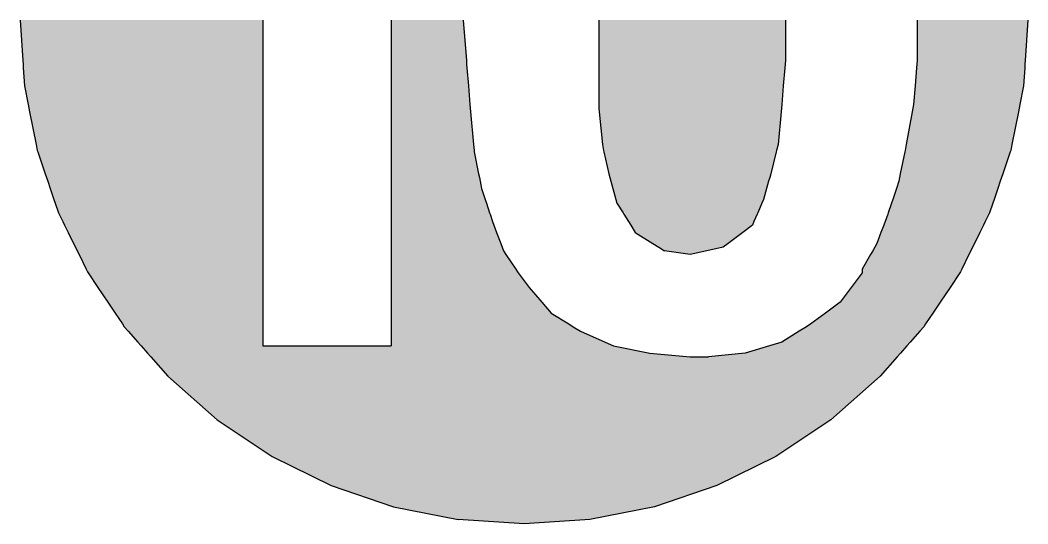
# Model space of a CAD drawing. Extents: x 2558 to 85222, y -662 to 28852.
# Drawn here: x 67520.2 to 67929.2, y 7517.4 to 7721.9 of the extents above; entities that cross this region are included whole.
import ezdxf

# ---------------------------------------------------------------- set-up
doc = ezdxf.new("R2010")
doc.units = 0
doc.header["$MEASUREMENT"] = 0
doc.layers.get('0').update_dxf_attribs({"linetype": 'CONTINUOUS'})
doc.layers.add('DLINE', color=1, linetype='CONTINUOUS')

# ---------------------------------------------------------------- blocks, each defined once
blk = doc.blocks.new('RCSTD3_DESIGN')
at = {"layer": 'DLINE', "linetype": 'CONTINUOUS'}
for p, q in [((389.019079, 3159.668141), (389.022894, 3159.609948)), ((389.022894, 3159.609948), (390.094097, 3143.266541)), ((487.586477, 3159.668141), (487.586477, 3159.609948)), ((487.586477, 3159.609948), (487.586477, 3143.266541)), ((539.588226, 3159.668141), (539.588226, 3159.609948)), ((539.588226, 3159.609948), (539.588226, 3143.266541)), ((568.877645, 3159.668141), (568.877645, 3159.609948)), ((568.877645, 3159.609948), (570.13483, 3143.266541)), ((623.850923, 3159.668141), (623.850923, 3159.609948)), ((623.850923, 3159.609948), (623.850923, 3143.266541)), ((699.624901, 3159.668141), (699.624901, 3159.609948)), ((699.624901, 3159.609948), (699.624901, 3143.266541)), ((753.112415, 3159.668141), (753.112415, 3159.609948)), ((753.112415, 3159.609948), (753.112415, 3143.266541)), ((798.042996, 3159.609948), (796.971792, 3143.266541)), ((798.04681, 3159.668141), (798.042996, 3159.609948)), ((390.094097, 3143.266541), (390.191479, 3141.780777)), ((390.191479, 3141.780777), (390.288861, 3140.295013)), ((487.586477, 3143.266541), (487.586477, 3141.780777)), ((487.586477, 3141.780777), (487.586477, 3140.295013)), ((539.588226, 3143.266541), (539.588226, 3141.780777)), ((539.588226, 3141.780777), (539.588226, 3140.295013)), ((570.13483, 3143.266541), (570.24912, 3141.780777)), ((570.24912, 3141.780777), (570.363409, 3140.295013)), ((623.850923, 3143.266541), (623.850923, 3141.780777)), ((623.850923, 3141.780777), (623.850923, 3140.295013)), ((699.501087, 3141.780777), (699.377274, 3140.295013)), ((699.624901, 3143.266541), (699.501087, 3141.780777)), ((752.988601, 3141.780777), (752.864788, 3140.295013)), ((753.112415, 3143.266541), (752.988601, 3141.780777)), ((796.87441, 3141.780777), (796.777028, 3140.295013)), ((796.971792, 3143.266541), (796.87441, 3141.780777)), ((390.288861, 3140.295013), (390.768724, 3132.973725)), ((487.586477, 3140.295013), (487.586477, 3132.973725)), ((539.588226, 3140.295013), (539.588226, 3132.973725)), ((570.363409, 3140.295013), (570.973516, 3132.973725)), ((623.850923, 3140.295013), (623.850923, 3132.973725)), ((699.377274, 3140.295013), (698.767166, 3132.973725)), ((752.864788, 3140.295013), (752.25468, 3132.973725)), ((796.777028, 3140.295013), (796.297165, 3132.973725)), ((390.768724, 3132.973725), (392.267798, 3125.43737)), ((487.586477, 3132.973725), (487.586477, 3125.43737)), ((539.588226, 3132.973725), (539.588226, 3125.43737)), ((570.973516, 3132.973725), (571.601546, 3125.43737)), ((623.850923, 3132.973725), (623.850923, 3125.43737)), ((698.767166, 3132.973725), (698.139137, 3125.43737)), ((752.25468, 3132.973725), (751.626651, 3125.43737)), ((796.297165, 3132.973725), (794.798091, 3125.43737)), ((392.267798, 3125.43737), (392.563335, 3123.951606)), ((487.586477, 3125.43737), (487.586477, 3123.951606)), ((539.588226, 3125.43737), (539.588226, 3123.951606)), ((571.601546, 3125.43737), (571.72536, 3123.951606)), ((623.850923, 3125.43737), (623.850923, 3123.951606)), ((698.139137, 3125.43737), (698.004067, 3123.951606)), ((751.626651, 3125.43737), (751.356512, 3123.951606)), ((794.798091, 3125.43737), (794.502554, 3123.951606)), ((392.563335, 3123.951606), (392.858872, 3122.465842)), ((392.858872, 3122.465842), (395.518704, 3109.093963)), ((487.586477, 3123.951606), (487.586477, 3122.465842)), ((487.586477, 3122.465842), (487.586477, 3109.093963)), ((539.588226, 3123.951606), (539.588226, 3122.465842)), ((539.588226, 3122.465842), (539.588226, 3109.093963)), ((571.72536, 3123.951606), (571.849173, 3122.465842)), ((571.849173, 3122.465842), (573.064799, 3109.093963)), ((623.850923, 3123.951606), (623.999499, 3122.465842)), ((623.999499, 3122.465842), (625.336687, 3109.093963)), ((697.868998, 3122.465842), (696.653372, 3109.093963)), ((698.004067, 3123.951606), (697.868998, 3122.465842)), ((751.086373, 3122.465842), (748.655122, 3109.093963)), ((751.356512, 3123.951606), (751.086373, 3122.465842)), ((794.207017, 3122.465842), (791.547185, 3109.093963)), ((794.502554, 3123.951606), (794.207017, 3122.465842)), ((395.518704, 3109.093963), (395.98772, 3106.736058)), ((487.586477, 3109.093963), (487.586477, 3106.736058)), ((539.588226, 3109.093963), (539.588226, 3106.736058)), ((573.064799, 3109.093963), (573.279154, 3106.736058)), ((625.336687, 3109.093963), (625.860666, 3106.736058)), ((696.653372, 3109.093963), (696.063896, 3106.736058)), ((748.655122, 3109.093963), (748.183541, 3106.736058)), ((791.547185, 3109.093963), (791.078169, 3106.736058)), ((395.98772, 3106.736058), (396.196018, 3106.122434)), ((396.196018, 3106.122434), (399.222112, 3097.207849)), ((487.586477, 3106.736058), (487.586477, 3106.122434)), ((487.586477, 3106.122434), (487.586477, 3097.207849)), ((539.588226, 3106.736058), (539.588226, 3106.122434)), ((539.588226, 3106.122434), (539.588226, 3097.207849)), ((573.279154, 3106.736058), (573.334938, 3106.122434)), ((573.334938, 3106.122434), (575.117855, 3097.207849)), ((625.860666, 3106.736058), (625.997027, 3106.122434)), ((625.997027, 3106.122434), (627.978046, 3097.207849)), ((695.91049, 3106.122434), (693.681844, 3097.207849)), ((696.063896, 3106.736058), (695.91049, 3106.122434)), ((748.060816, 3106.122434), (746.277899, 3097.207849)), ((748.183541, 3106.736058), (748.060816, 3106.122434)), ((790.869872, 3106.122434), (787.843778, 3097.207849)), ((791.078169, 3106.736058), (790.869872, 3106.122434)), ((399.222112, 3097.207849), (399.726461, 3095.722085)), ((487.586477, 3097.207849), (487.586477, 3095.722085)), ((539.588226, 3097.207849), (539.588226, 3095.722085)), ((575.117855, 3097.207849), (575.415008, 3095.722085)), ((627.978046, 3097.207849), (628.308216, 3095.722085)), ((693.681844, 3097.207849), (693.25734, 3095.722085)), ((746.277899, 3097.207849), (745.980746, 3095.722085)), ((787.843778, 3097.207849), (787.339429, 3095.722085)), ((399.726461, 3095.722085), (400.23081, 3094.23632)), ((400.23081, 3094.23632), (401.239508, 3091.264792)), ((487.586477, 3095.722085), (487.586477, 3094.23632)), ((487.586477, 3094.23632), (487.586477, 3091.264792)), ((539.588226, 3095.722085), (539.588226, 3094.23632)), ((539.588226, 3094.23632), (539.588226, 3091.264792)), ((575.415008, 3095.722085), (575.712161, 3094.23632)), ((575.712161, 3094.23632), (576.306466, 3091.264792)), ((628.308216, 3095.722085), (628.73272, 3094.23632)), ((628.73272, 3094.23632), (629.581728, 3091.264792)), ((692.832836, 3094.23632), (691.983828, 3091.264792)), ((693.25734, 3095.722085), (692.832836, 3094.23632)), ((745.683594, 3094.23632), (744.693084, 3091.264792)), ((745.980746, 3095.722085), (745.683594, 3094.23632)), ((786.83508, 3094.23632), (785.826382, 3091.264792)), ((787.339429, 3095.722085), (786.83508, 3094.23632)), ((401.239508, 3091.264792), (402.752555, 3086.807499)), ((487.586477, 3091.264792), (487.586477, 3086.807499)), ((539.588226, 3091.264792), (539.588226, 3086.807499)), ((576.306466, 3091.264792), (577.792231, 3086.807499)), ((629.581728, 3091.264792), (630.85524, 3086.807499)), ((691.983828, 3091.264792), (690.710315, 3086.807499)), ((744.693084, 3091.264792), (743.20732, 3086.807499)), ((785.826382, 3091.264792), (784.313335, 3086.807499)), ((402.752555, 3086.807499), (403.256904, 3085.321735)), ((403.256904, 3085.321735), (404.58677, 3081.404074)), ((487.586477, 3086.807499), (487.586477, 3085.321735)), ((487.586477, 3085.321735), (487.586477, 3081.404074)), ((539.588226, 3086.807499), (539.588226, 3085.321735)), ((539.588226, 3085.321735), (539.588226, 3081.404074)), ((577.792231, 3086.807499), (578.287485, 3085.321735)), ((578.287485, 3085.321735), (579.593372, 3081.404074)), ((630.85524, 3086.807499), (631.279744, 3085.321735)), ((631.279744, 3085.321735), (633.728283, 3081.404074)), ((690.073559, 3085.321735), (688.394562, 3081.404074)), ((690.710315, 3086.807499), (690.073559, 3085.321735)), ((742.712065, 3085.321735), (741.406178, 3081.404074)), ((743.20732, 3086.807499), (742.712065, 3085.321735)), ((783.808986, 3085.321735), (782.479119, 3081.404074)), ((784.313335, 3086.807499), (783.808986, 3085.321735)), ((404.58677, 3081.404074), (404.852887, 3080.864442)), ((404.852887, 3080.864442), (406.318283, 3077.892913)), ((487.586477, 3081.404074), (487.586477, 3080.864442)), ((487.586477, 3080.864442), (487.586477, 3077.892913)), ((539.588226, 3081.404074), (539.588226, 3080.864442)), ((539.588226, 3080.864442), (539.588226, 3077.892913)), ((579.593372, 3081.404074), (579.77325, 3080.864442)), ((579.77325, 3080.864442), (580.763759, 3077.892913)), ((633.728283, 3081.404074), (634.065552, 3080.864442)), ((634.065552, 3080.864442), (635.922758, 3077.892913)), ((688.163291, 3080.864442), (686.889779, 3077.892913)), ((688.394562, 3081.404074), (688.163291, 3080.864442)), ((741.226301, 3080.864442), (740.111978, 3077.892913)), ((741.406178, 3081.404074), (741.226301, 3080.864442)), ((782.213002, 3080.864442), (780.747606, 3077.892913)), ((782.479119, 3081.404074), (782.213002, 3080.864442)), ((406.318283, 3077.892913), (407.050981, 3076.407149)), ((407.050981, 3076.407149), (408.516377, 3073.43562)), ((487.586477, 3077.892913), (487.586477, 3076.407149)), ((487.586477, 3076.407149), (487.586477, 3073.43562)), ((539.588226, 3077.892913), (539.588226, 3076.407149)), ((539.588226, 3076.407149), (539.588226, 3073.43562)), ((580.763759, 3077.892913), (581.320921, 3076.407149)), ((581.320921, 3076.407149), (582.435244, 3073.43562)), ((635.922758, 3077.892913), (636.85136, 3076.407149)), ((636.85136, 3076.407149), (638.708566, 3073.43562)), ((686.253023, 3076.407149), (682.290985, 3073.43562)), ((686.889779, 3077.892913), (686.253023, 3076.407149)), ((739.554816, 3076.407149), (738.440493, 3073.43562)), ((740.111978, 3077.892913), (739.554816, 3076.407149)), ((780.014908, 3076.407149), (778.549513, 3073.43562)), ((780.747606, 3077.892913), (780.014908, 3076.407149)), ((408.516377, 3073.43562), (410.71447, 3068.978328)), ((487.586477, 3073.43562), (487.586477, 3068.978328)), ((539.588226, 3073.43562), (539.588226, 3068.978328)), ((582.435244, 3073.43562), (584.106729, 3068.978328)), ((638.708566, 3073.43562), (645.840234, 3068.978328)), ((682.290985, 3073.43562), (676.347927, 3068.978328)), ((738.440493, 3073.43562), (736.769008, 3068.978328)), ((778.549513, 3073.43562), (776.351419, 3068.978328)), ((410.71447, 3068.978328), (411.447168, 3067.492563)), ((487.586477, 3068.978328), (487.586477, 3067.492563)), ((539.588226, 3068.978328), (539.588226, 3067.492563)), ((584.106729, 3068.978328), (584.66389, 3067.492563)), ((645.840234, 3068.978328), (648.217457, 3067.492563)), ((676.347927, 3068.978328), (674.366908, 3067.492563)), ((736.769008, 3068.978328), (735.92, 3067.492563)), ((776.351419, 3068.978328), (775.618721, 3067.492563)), ((411.447168, 3067.492563), (412.179866, 3066.006799)), ((412.179866, 3066.006799), (412.912564, 3064.521035)), ((412.912564, 3064.521035), (415.843355, 3058.577978)), ((487.586477, 3067.492563), (487.586477, 3066.006799)), ((487.586477, 3066.006799), (487.586477, 3064.521035)), ((487.586477, 3064.521035), (487.586477, 3058.577978)), ((539.588226, 3067.492563), (539.588226, 3066.006799)), ((539.588226, 3066.006799), (539.588226, 3064.521035)), ((539.588226, 3064.521035), (539.588226, 3058.577978)), ((584.66389, 3067.492563), (585.221052, 3066.006799)), ((585.221052, 3066.006799), (586.211561, 3064.521035)), ((586.211561, 3064.521035), (590.173599, 3058.577978)), ((648.217457, 3067.492563), (650.59468, 3066.006799)), ((660.99503, 3064.521035), (650.59468, 3066.006799)), ((667.680969, 3066.006799), (660.99503, 3064.521035)), ((674.366908, 3067.492563), (667.680969, 3066.006799)), ((734.221983, 3064.521035), (730.825951, 3058.577978)), ((735.070992, 3066.006799), (734.221983, 3064.521035)), ((735.92, 3067.492563), (735.070992, 3066.006799)), ((774.153326, 3064.521035), (771.222534, 3058.577978)), ((774.886023, 3066.006799), (774.153326, 3064.521035)), ((775.618721, 3067.492563), (774.886023, 3066.006799)), ((415.843355, 3058.577978), (416.418742, 3057.411209)), ((416.418742, 3057.411209), (416.631888, 3057.092213)), ((416.631888, 3057.092213), (420.602912, 3051.149156)), ((487.586477, 3058.577978), (487.586477, 3057.411209)), ((487.586477, 3057.411209), (487.586477, 3057.092213)), ((487.586477, 3057.092213), (487.586477, 3051.149156)), ((539.588226, 3058.577978), (539.588226, 3057.411209)), ((539.588226, 3057.411209), (539.588226, 3057.092213)), ((539.588226, 3057.092213), (539.588226, 3051.149156)), ((590.173599, 3058.577978), (590.951445, 3057.411209)), ((590.951445, 3057.411209), (591.164109, 3057.092213)), ((591.164109, 3057.092213), (595.621402, 3051.149156)), ((730.825951, 3057.092213), (726.368658, 3051.149156)), ((730.825951, 3058.577978), (730.825951, 3057.411209)), ((730.825951, 3057.411209), (730.825951, 3057.092213)), ((770.434001, 3057.092213), (766.462978, 3051.149156)), ((770.647147, 3057.411209), (770.434001, 3057.092213)), ((771.222534, 3058.577978), (770.647147, 3057.411209)), ((420.602912, 3051.149156), (424.573935, 3045.206099)), ((487.586477, 3051.149156), (487.586477, 3045.206099)), ((539.588226, 3051.149156), (539.588226, 3045.206099)), ((595.621402, 3051.149156), (600.715451, 3045.206099)), ((726.368658, 3051.149156), (721.911365, 3045.206099)), ((766.462978, 3051.149156), (762.491954, 3045.206099)), ((424.573935, 3045.206099), (427.552203, 3040.748806)), ((487.586477, 3045.206099), (487.586477, 3040.748806)), ((539.588226, 3045.206099), (539.588226, 3040.748806)), ((600.715451, 3045.206099), (604.535987, 3040.748806)), ((721.911365, 3045.206099), (715.968308, 3040.748806)), ((762.491954, 3045.206099), (759.513686, 3040.748806)), ((427.552203, 3040.748806), (430.530471, 3036.291514)), ((487.586477, 3040.748806), (487.586477, 3036.291514)), ((539.588226, 3040.748806), (539.588226, 3036.291514)), ((604.535987, 3040.748806), (611.667656, 3036.291514)), ((715.968308, 3040.748806), (710.025251, 3036.291514)), ((759.513686, 3040.748806), (756.535418, 3036.291514)), ((430.530471, 3036.291514), (431.281187, 3035.167989)), ((431.281187, 3035.167989), (432.901842, 3033.319985)), ((487.586477, 3036.291514), (487.586477, 3035.167989)), ((487.586477, 3035.167989), (487.586477, 3033.319985)), ((539.588226, 3036.291514), (539.588226, 3035.167989)), ((539.588226, 3035.167989), (539.588226, 3033.319985)), ((611.667656, 3036.291514), (613.465296, 3035.167989)), ((613.465296, 3035.167989), (616.422102, 3033.319985)), ((708.227611, 3035.167989), (705.270805, 3033.319985)), ((710.025251, 3036.291514), (708.227611, 3035.167989)), ((755.784703, 3035.167989), (754.164047, 3033.319985)), ((756.535418, 3036.291514), (755.784703, 3035.167989)), ((432.901842, 3033.319985), (436.810783, 3028.862692)), ((487.586477, 3033.319985), (487.586477, 3028.862692)), ((539.588226, 3033.319985), (539.588226, 3028.862692)), ((616.422102, 3033.319985), (626.451011, 3028.862692)), ((705.270805, 3033.319985), (698.139137, 3028.862692)), ((754.164047, 3033.319985), (750.255106, 3028.862692)), ((436.810783, 3028.862692), (438.113763, 3027.376928)), ((438.113763, 3027.376928), (440.719724, 3024.405399)), ((487.586477, 3028.862692), (487.586477, 3027.376928)), ((487.586477, 3027.376928), (539.588226, 3027.376928)), ((539.588226, 3028.862692), (539.588226, 3027.376928)), ((626.451011, 3028.862692), (629.79398, 3027.376928)), ((629.79398, 3027.376928), (644.651623, 3024.405399)), ((693.186589, 3027.376928), (683.281494, 3024.405399)), ((698.139137, 3028.862692), (693.186589, 3027.376928)), ((748.952126, 3027.376928), (746.346165, 3024.405399)), ((750.255106, 3028.862692), (748.952126, 3027.376928)), ((440.719724, 3024.405399), (442.022704, 3022.919635)), ((442.022704, 3022.919635), (448.919804, 3015.055001)), ((644.651623, 3024.405399), (660.99503, 3022.919635)), ((660.99503, 3022.919635), (668.423851, 3022.919635)), ((683.281494, 3024.405399), (668.423851, 3022.919635)), ((745.043185, 3022.919635), (738.146086, 3015.055001)), ((746.346165, 3024.405399), (745.043185, 3022.919635)), ((448.919804, 3015.055001), (469.032792, 2997.416383)), ((738.146086, 3015.055001), (718.033098, 2997.416383)), ((469.032792, 2997.416383), (491.276012, 2982.553939)), ((718.033098, 2997.416383), (695.789877, 2982.553939)), ((491.276012, 2982.553939), (515.268877, 2970.721967)), ((695.789877, 2982.553939), (671.797013, 2970.721967)), ((515.268877, 2970.721967), (540.600861, 2962.122917)), ((671.797013, 2970.721967), (646.465028, 2962.122917)), ((540.600861, 2962.122917), (566.838529, 2956.903921)), ((646.465028, 2962.122917), (620.227361, 2956.903921)), ((593.532945, 2955.154276), (566.838529, 2956.903921)), ((620.227361, 2956.903921), (593.532945, 2955.154276))]:
    blk.add_line(p, q, dxfattribs=at)
at = {"layer": 'DLINE', "linetype": 'CONTINUOUS', "extrusion": (0, 0, -1)}
for points in [[(-389.019079, 3159.668141), (-487.586477, 3159.668141), (-487.586477, 3159.609948)], [(-389.022894, 3159.609948), (-487.586477, 3159.609948), (-487.586477, 3143.266541)], [(-539.588226, 3159.668141), (-568.877645, 3159.668141), (-568.877645, 3159.609948)], [(-539.588226, 3159.609948), (-568.877645, 3159.609948), (-570.13483, 3143.266541)], [(-623.850923, 3159.668141), (-699.624901, 3159.668141), (-699.624901, 3159.609948)], [(-623.850923, 3159.609948), (-699.624901, 3159.609948), (-699.624901, 3143.266541)], [(-753.112415, 3159.668141), (-798.04681, 3159.668141), (-798.042996, 3159.609948)], [(-753.112415, 3159.609948), (-798.042996, 3159.609948), (-796.971792, 3143.266541)], [(-390.094097, 3143.266541), (-487.586477, 3143.266541), (-487.586477, 3141.780777)], [(-390.191479, 3141.780777), (-487.586477, 3141.780777), (-487.586477, 3140.295013)], [(-539.588226, 3143.266541), (-570.13483, 3143.266541), (-570.24912, 3141.780777)], [(-539.588226, 3141.780777), (-570.24912, 3141.780777), (-570.363409, 3140.295013)], [(-623.850923, 3143.266541), (-699.624901, 3143.266541), (-699.501087, 3141.780777)], [(-623.850923, 3141.780777), (-699.501087, 3141.780777), (-699.377274, 3140.295013)], [(-752.988601, 3141.780777), (-796.87441, 3141.780777), (-796.777028, 3140.295013)], [(-753.112415, 3143.266541), (-796.971792, 3143.266541), (-796.87441, 3141.780777)], [(-390.288861, 3140.295013), (-487.586477, 3140.295013), (-487.586477, 3132.973725)], [(-539.588226, 3140.295013), (-570.363409, 3140.295013), (-570.973516, 3132.973725)], [(-623.850923, 3140.295013), (-699.377274, 3140.295013), (-698.767166, 3132.973725)], [(-752.864788, 3140.295013), (-796.777028, 3140.295013), (-796.297165, 3132.973725)], [(-390.768724, 3132.973725), (-487.586477, 3132.973725), (-487.586477, 3125.43737)], [(-539.588226, 3132.973725), (-570.973516, 3132.973725), (-571.601546, 3125.43737)], [(-623.850923, 3132.973725), (-698.767166, 3132.973725), (-698.139137, 3125.43737)], [(-752.25468, 3132.973725), (-796.297165, 3132.973725), (-794.798091, 3125.43737)], [(-392.267798, 3125.43737), (-487.586477, 3125.43737), (-487.586477, 3123.951606)], [(-539.588226, 3125.43737), (-571.601546, 3125.43737), (-571.72536, 3123.951606)], [(-623.850923, 3125.43737), (-698.139137, 3125.43737), (-698.004067, 3123.951606)], [(-751.626651, 3125.43737), (-794.798091, 3125.43737), (-794.502554, 3123.951606)], [(-392.563335, 3123.951606), (-487.586477, 3123.951606), (-487.586477, 3122.465842)], [(-392.858872, 3122.465842), (-487.586477, 3122.465842), (-487.586477, 3109.093963)], [(-539.588226, 3123.951606), (-571.72536, 3123.951606), (-571.849173, 3122.465842)], [(-539.588226, 3122.465842), (-571.849173, 3122.465842), (-573.064799, 3109.093963)], [(-623.850923, 3123.951606), (-698.004067, 3123.951606), (-697.868998, 3122.465842)], [(-623.999499, 3122.465842), (-697.868998, 3122.465842), (-696.653372, 3109.093963)], [(-751.086373, 3122.465842), (-794.207017, 3122.465842), (-791.547185, 3109.093963)], [(-751.356512, 3123.951606), (-794.502554, 3123.951606), (-794.207017, 3122.465842)], [(-395.518704, 3109.093963), (-487.586477, 3109.093963), (-487.586477, 3106.736058)], [(-539.588226, 3109.093963), (-573.064799, 3109.093963), (-573.279154, 3106.736058)], [(-625.336687, 3109.093963), (-696.653372, 3109.093963), (-696.063896, 3106.736058)], [(-748.655122, 3109.093963), (-791.547185, 3109.093963), (-791.078169, 3106.736058)], [(-395.98772, 3106.736058), (-487.586477, 3106.736058), (-487.586477, 3106.122434)], [(-396.196018, 3106.122434), (-487.586477, 3106.122434), (-487.586477, 3097.207849)], [(-539.588226, 3106.736058), (-573.279154, 3106.736058), (-573.334938, 3106.122434)], [(-539.588226, 3106.122434), (-573.334938, 3106.122434), (-575.117855, 3097.207849)], [(-625.860666, 3106.736058), (-696.063896, 3106.736058), (-695.91049, 3106.122434)], [(-625.997027, 3106.122434), (-695.91049, 3106.122434), (-693.681844, 3097.207849)], [(-748.060816, 3106.122434), (-790.869872, 3106.122434), (-787.843778, 3097.207849)], [(-748.183541, 3106.736058), (-791.078169, 3106.736058), (-790.869872, 3106.122434)], [(-399.222112, 3097.207849), (-487.586477, 3097.207849), (-487.586477, 3095.722085)], [(-539.588226, 3097.207849), (-575.117855, 3097.207849), (-575.415008, 3095.722085)], [(-627.978046, 3097.207849), (-693.681844, 3097.207849), (-693.25734, 3095.722085)], [(-746.277899, 3097.207849), (-787.843778, 3097.207849), (-787.339429, 3095.722085)], [(-399.726461, 3095.722085), (-487.586477, 3095.722085), (-487.586477, 3094.23632)], [(-400.23081, 3094.23632), (-487.586477, 3094.23632), (-487.586477, 3091.264792)], [(-539.588226, 3095.722085), (-575.415008, 3095.722085), (-575.712161, 3094.23632)], [(-539.588226, 3094.23632), (-575.712161, 3094.23632), (-576.306466, 3091.264792)], [(-628.308216, 3095.722085), (-693.25734, 3095.722085), (-692.832836, 3094.23632)], [(-628.73272, 3094.23632), (-692.832836, 3094.23632), (-691.983828, 3091.264792)], [(-745.683594, 3094.23632), (-786.83508, 3094.23632), (-785.826382, 3091.264792)], [(-745.980746, 3095.722085), (-787.339429, 3095.722085), (-786.83508, 3094.23632)], [(-401.239508, 3091.264792), (-487.586477, 3091.264792), (-487.586477, 3086.807499)], [(-539.588226, 3091.264792), (-576.306466, 3091.264792), (-577.792231, 3086.807499)], [(-629.581728, 3091.264792), (-691.983828, 3091.264792), (-690.710315, 3086.807499)], [(-744.693084, 3091.264792), (-785.826382, 3091.264792), (-784.313335, 3086.807499)], [(-402.752555, 3086.807499), (-487.586477, 3086.807499), (-487.586477, 3085.321735)], [(-403.256904, 3085.321735), (-487.586477, 3085.321735), (-487.586477, 3081.404074)], [(-539.588226, 3086.807499), (-577.792231, 3086.807499), (-578.287485, 3085.321735)], [(-539.588226, 3085.321735), (-578.287485, 3085.321735), (-579.593372, 3081.404074)], [(-630.85524, 3086.807499), (-690.710315, 3086.807499), (-690.073559, 3085.321735)], [(-631.279744, 3085.321735), (-690.073559, 3085.321735), (-688.394562, 3081.404074)], [(-742.712065, 3085.321735), (-783.808986, 3085.321735), (-782.479119, 3081.404074)], [(-743.20732, 3086.807499), (-784.313335, 3086.807499), (-783.808986, 3085.321735)], [(-404.58677, 3081.404074), (-487.586477, 3081.404074), (-487.586477, 3080.864442)], [(-404.852887, 3080.864442), (-487.586477, 3080.864442), (-487.586477, 3077.892913)], [(-539.588226, 3081.404074), (-579.593372, 3081.404074), (-579.77325, 3080.864442)], [(-539.588226, 3080.864442), (-579.77325, 3080.864442), (-580.763759, 3077.892913)], [(-633.728283, 3081.404074), (-688.394562, 3081.404074), (-688.163291, 3080.864442)], [(-634.065552, 3080.864442), (-688.163291, 3080.864442), (-686.889779, 3077.892913)], [(-741.226301, 3080.864442), (-782.213002, 3080.864442), (-780.747606, 3077.892913)], [(-741.406178, 3081.404074), (-782.479119, 3081.404074), (-782.213002, 3080.864442)], [(-406.318283, 3077.892913), (-487.586477, 3077.892913), (-487.586477, 3076.407149)], [(-407.050981, 3076.407149), (-487.586477, 3076.407149), (-487.586477, 3073.43562)], [(-539.588226, 3077.892913), (-580.763759, 3077.892913), (-581.320921, 3076.407149)], [(-539.588226, 3076.407149), (-581.320921, 3076.407149), (-582.435244, 3073.43562)], [(-635.922758, 3077.892913), (-686.889779, 3077.892913), (-686.253023, 3076.407149)], [(-636.85136, 3076.407149), (-686.253023, 3076.407149), (-682.290985, 3073.43562)], [(-739.554816, 3076.407149), (-780.014908, 3076.407149), (-778.549513, 3073.43562)], [(-740.111978, 3077.892913), (-780.747606, 3077.892913), (-780.014908, 3076.407149)], [(-408.516377, 3073.43562), (-487.586477, 3073.43562), (-487.586477, 3068.978328)], [(-539.588226, 3073.43562), (-582.435244, 3073.43562), (-584.106729, 3068.978328)], [(-638.708566, 3073.43562), (-682.290985, 3073.43562), (-676.347927, 3068.978328)], [(-738.440493, 3073.43562), (-778.549513, 3073.43562), (-776.351419, 3068.978328)], [(-410.71447, 3068.978328), (-487.586477, 3068.978328), (-487.586477, 3067.492563)], [(-539.588226, 3068.978328), (-584.106729, 3068.978328), (-584.66389, 3067.492563)], [(-645.840234, 3068.978328), (-676.347927, 3068.978328), (-674.366908, 3067.492563)], [(-736.769008, 3068.978328), (-776.351419, 3068.978328), (-775.618721, 3067.492563)], [(-411.447168, 3067.492563), (-487.586477, 3067.492563), (-487.586477, 3066.006799)], [(-412.179866, 3066.006799), (-487.586477, 3066.006799), (-487.586477, 3064.521035)], [(-412.912564, 3064.521035), (-487.586477, 3064.521035), (-487.586477, 3058.577978)], [(-539.588226, 3067.492563), (-584.66389, 3067.492563), (-585.221052, 3066.006799)], [(-539.588226, 3066.006799), (-585.221052, 3066.006799), (-586.211561, 3064.521035)], [(-539.588226, 3064.521035), (-586.211561, 3064.521035), (-590.173599, 3058.577978)], [(-648.217457, 3067.492563), (-674.366908, 3067.492563), (-667.680969, 3066.006799)], [(-650.59468, 3066.006799), (-667.680969, 3066.006799), (-660.99503, 3064.521035)], [(-734.221983, 3064.521035), (-774.153326, 3064.521035), (-771.222534, 3058.577978)], [(-735.070992, 3066.006799), (-774.886023, 3066.006799), (-774.153326, 3064.521035)], [(-735.92, 3067.492563), (-775.618721, 3067.492563), (-774.886023, 3066.006799)], [(-415.843355, 3058.577978), (-487.586477, 3058.577978), (-487.586477, 3057.411209)], [(-416.418742, 3057.411209), (-487.586477, 3057.411209), (-487.586477, 3057.092213)], [(-416.631888, 3057.092213), (-487.586477, 3057.092213), (-487.586477, 3051.149156)], [(-539.588226, 3058.577978), (-590.173599, 3058.577978), (-590.951445, 3057.411209)], [(-539.588226, 3057.411209), (-590.951445, 3057.411209), (-591.164109, 3057.092213)], [(-539.588226, 3057.092213), (-591.164109, 3057.092213), (-595.621402, 3051.149156)], [(-730.825951, 3058.577978), (-771.222534, 3058.577978), (-770.647147, 3057.411209)], [(-730.825951, 3057.411209), (-770.647147, 3057.411209), (-770.434001, 3057.092213)], [(-730.825951, 3057.092213), (-770.434001, 3057.092213), (-766.462978, 3051.149156)], [(-420.602912, 3051.149156), (-487.586477, 3051.149156), (-487.586477, 3045.206099)], [(-539.588226, 3051.149156), (-595.621402, 3051.149156), (-600.715451, 3045.206099)], [(-726.368658, 3051.149156), (-766.462978, 3051.149156), (-762.491954, 3045.206099)], [(-424.573935, 3045.206099), (-487.586477, 3045.206099), (-487.586477, 3040.748806)], [(-539.588226, 3045.206099), (-600.715451, 3045.206099), (-604.535987, 3040.748806)], [(-721.911365, 3045.206099), (-762.491954, 3045.206099), (-759.513686, 3040.748806)], [(-427.552203, 3040.748806), (-487.586477, 3040.748806), (-487.586477, 3036.291514)], [(-539.588226, 3040.748806), (-604.535987, 3040.748806), (-611.667656, 3036.291514)], [(-715.968308, 3040.748806), (-759.513686, 3040.748806), (-756.535418, 3036.291514)], [(-430.530471, 3036.291514), (-487.586477, 3036.291514), (-487.586477, 3035.167989)], [(-431.281187, 3035.167989), (-487.586477, 3035.167989), (-487.586477, 3033.319985)], [(-539.588226, 3036.291514), (-611.667656, 3036.291514), (-613.465296, 3035.167989)], [(-539.588226, 3035.167989), (-613.465296, 3035.167989), (-616.422102, 3033.319985)], [(-708.227611, 3035.167989), (-755.784703, 3035.167989), (-754.164047, 3033.319985)], [(-710.025251, 3036.291514), (-756.535418, 3036.291514), (-755.784703, 3035.167989)], [(-432.901842, 3033.319985), (-487.586477, 3033.319985), (-487.586477, 3028.862692)], [(-539.588226, 3033.319985), (-616.422102, 3033.319985), (-626.451011, 3028.862692)], [(-705.270805, 3033.319985), (-754.164047, 3033.319985), (-750.255106, 3028.862692)], [(-436.810783, 3028.862692), (-487.586477, 3028.862692), (-487.586477, 3027.376928)], [(-438.113763, 3027.376928), (-629.79398, 3027.376928), (-644.651623, 3024.405399)], [(-539.588226, 3028.862692), (-626.451011, 3028.862692), (-629.79398, 3027.376928)], [(-693.186589, 3027.376928), (-748.952126, 3027.376928), (-746.346165, 3024.405399)], [(-698.139137, 3028.862692), (-750.255106, 3028.862692), (-748.952126, 3027.376928)], [(-440.719724, 3024.405399), (-644.651623, 3024.405399), (-660.99503, 3022.919635)], [(-442.022704, 3022.919635), (-745.043185, 3022.919635), (-738.146086, 3015.055001)], [(-683.281494, 3024.405399), (-746.346165, 3024.405399), (-745.043185, 3022.919635)], [(-448.919804, 3015.055001), (-738.146086, 3015.055001), (-718.033098, 2997.416383)], [(-469.032792, 2997.416383), (-718.033098, 2997.416383), (-695.789877, 2982.553939)], [(-491.276012, 2982.553939), (-695.789877, 2982.553939), (-671.797013, 2970.721967)], [(-515.268877, 2970.721967), (-671.797013, 2970.721967), (-646.465028, 2962.122917)], [(-540.600861, 2962.122917), (-646.465028, 2962.122917), (-620.227361, 2956.903921)], [(-566.838529, 2956.903921), (-620.227361, 2956.903921), (-593.532945, 2955.154276)]]:
    blk.add_solid(points, dxfattribs=at)
at = {"layer": 'DLINE', "linetype": 'CONTINUOUS'}
for points in [[(389.019079, 3159.668141), (389.022894, 3159.609948), (487.586477, 3159.609948)], [(389.022894, 3159.609948), (390.094097, 3143.266541), (487.586477, 3143.266541)], [(539.588226, 3159.668141), (539.588226, 3159.609948), (568.877645, 3159.609948)], [(539.588226, 3159.609948), (539.588226, 3143.266541), (570.13483, 3143.266541)], [(623.850923, 3159.668141), (623.850923, 3159.609948), (699.624901, 3159.609948)], [(623.850923, 3159.609948), (623.850923, 3143.266541), (699.624901, 3143.266541)], [(753.112415, 3159.668141), (753.112415, 3159.609948), (798.042996, 3159.609948)], [(753.112415, 3159.609948), (753.112415, 3143.266541), (796.971792, 3143.266541)], [(390.094097, 3143.266541), (390.191479, 3141.780777), (487.586477, 3141.780777)], [(390.191479, 3141.780777), (390.288861, 3140.295013), (487.586477, 3140.295013)], [(539.588226, 3143.266541), (539.588226, 3141.780777), (570.24912, 3141.780777)], [(539.588226, 3141.780777), (539.588226, 3140.295013), (570.363409, 3140.295013)], [(623.850923, 3143.266541), (623.850923, 3141.780777), (699.501087, 3141.780777)], [(623.850923, 3141.780777), (623.850923, 3140.295013), (699.377274, 3140.295013)], [(752.988601, 3141.780777), (752.864788, 3140.295013), (796.777028, 3140.295013)], [(753.112415, 3143.266541), (752.988601, 3141.780777), (796.87441, 3141.780777)], [(390.288861, 3140.295013), (390.768724, 3132.973725), (487.586477, 3132.973725)], [(539.588226, 3140.295013), (539.588226, 3132.973725), (570.973516, 3132.973725)], [(623.850923, 3140.295013), (623.850923, 3132.973725), (698.767166, 3132.973725)], [(752.864788, 3140.295013), (752.25468, 3132.973725), (796.297165, 3132.973725)], [(390.768724, 3132.973725), (392.267798, 3125.43737), (487.586477, 3125.43737)], [(539.588226, 3132.973725), (539.588226, 3125.43737), (571.601546, 3125.43737)], [(623.850923, 3132.973725), (623.850923, 3125.43737), (698.139137, 3125.43737)], [(752.25468, 3132.973725), (751.626651, 3125.43737), (794.798091, 3125.43737)], [(392.267798, 3125.43737), (392.563335, 3123.951606), (487.586477, 3123.951606)], [(539.588226, 3125.43737), (539.588226, 3123.951606), (571.72536, 3123.951606)], [(623.850923, 3125.43737), (623.850923, 3123.951606), (698.004067, 3123.951606)], [(751.626651, 3125.43737), (751.356512, 3123.951606), (794.502554, 3123.951606)], [(392.563335, 3123.951606), (392.858872, 3122.465842), (487.586477, 3122.465842)], [(392.858872, 3122.465842), (395.518704, 3109.093963), (487.586477, 3109.093963)], [(539.588226, 3123.951606), (539.588226, 3122.465842), (571.849173, 3122.465842)], [(539.588226, 3122.465842), (539.588226, 3109.093963), (573.064799, 3109.093963)], [(623.850923, 3123.951606), (623.999499, 3122.465842), (697.868998, 3122.465842)], [(623.999499, 3122.465842), (625.336687, 3109.093963), (696.653372, 3109.093963)], [(751.086373, 3122.465842), (748.655122, 3109.093963), (791.547185, 3109.093963)], [(751.356512, 3123.951606), (751.086373, 3122.465842), (794.207017, 3122.465842)], [(395.518704, 3109.093963), (395.98772, 3106.736058), (487.586477, 3106.736058)], [(539.588226, 3109.093963), (539.588226, 3106.736058), (573.279154, 3106.736058)], [(625.336687, 3109.093963), (625.860666, 3106.736058), (696.063896, 3106.736058)], [(748.655122, 3109.093963), (748.183541, 3106.736058), (791.078169, 3106.736058)], [(395.98772, 3106.736058), (396.196018, 3106.122434), (487.586477, 3106.122434)], [(396.196018, 3106.122434), (399.222112, 3097.207849), (487.586477, 3097.207849)], [(539.588226, 3106.736058), (539.588226, 3106.122434), (573.334938, 3106.122434)], [(539.588226, 3106.122434), (539.588226, 3097.207849), (575.117855, 3097.207849)], [(625.860666, 3106.736058), (625.997027, 3106.122434), (695.91049, 3106.122434)], [(625.997027, 3106.122434), (627.978046, 3097.207849), (693.681844, 3097.207849)], [(748.060816, 3106.122434), (746.277899, 3097.207849), (787.843778, 3097.207849)], [(748.183541, 3106.736058), (748.060816, 3106.122434), (790.869872, 3106.122434)], [(399.222112, 3097.207849), (399.726461, 3095.722085), (487.586477, 3095.722085)], [(539.588226, 3097.207849), (539.588226, 3095.722085), (575.415008, 3095.722085)], [(627.978046, 3097.207849), (628.308216, 3095.722085), (693.25734, 3095.722085)], [(746.277899, 3097.207849), (745.980746, 3095.722085), (787.339429, 3095.722085)], [(399.726461, 3095.722085), (400.23081, 3094.23632), (487.586477, 3094.23632)], [(400.23081, 3094.23632), (401.239508, 3091.264792), (487.586477, 3091.264792)], [(539.588226, 3095.722085), (539.588226, 3094.23632), (575.712161, 3094.23632)], [(539.588226, 3094.23632), (539.588226, 3091.264792), (576.306466, 3091.264792)], [(628.308216, 3095.722085), (628.73272, 3094.23632), (692.832836, 3094.23632)], [(628.73272, 3094.23632), (629.581728, 3091.264792), (691.983828, 3091.264792)], [(745.683594, 3094.23632), (744.693084, 3091.264792), (785.826382, 3091.264792)], [(745.980746, 3095.722085), (745.683594, 3094.23632), (786.83508, 3094.23632)], [(401.239508, 3091.264792), (402.752555, 3086.807499), (487.586477, 3086.807499)], [(539.588226, 3091.264792), (539.588226, 3086.807499), (577.792231, 3086.807499)], [(629.581728, 3091.264792), (630.85524, 3086.807499), (690.710315, 3086.807499)], [(744.693084, 3091.264792), (743.20732, 3086.807499), (784.313335, 3086.807499)], [(402.752555, 3086.807499), (403.256904, 3085.321735), (487.586477, 3085.321735)], [(403.256904, 3085.321735), (404.58677, 3081.404074), (487.586477, 3081.404074)], [(539.588226, 3086.807499), (539.588226, 3085.321735), (578.287485, 3085.321735)], [(539.588226, 3085.321735), (539.588226, 3081.404074), (579.593372, 3081.404074)], [(630.85524, 3086.807499), (631.279744, 3085.321735), (690.073559, 3085.321735)], [(631.279744, 3085.321735), (633.728283, 3081.404074), (688.394562, 3081.404074)], [(742.712065, 3085.321735), (741.406178, 3081.404074), (782.479119, 3081.404074)], [(743.20732, 3086.807499), (742.712065, 3085.321735), (783.808986, 3085.321735)], [(404.58677, 3081.404074), (404.852887, 3080.864442), (487.586477, 3080.864442)], [(404.852887, 3080.864442), (406.318283, 3077.892913), (487.586477, 3077.892913)], [(539.588226, 3081.404074), (539.588226, 3080.864442), (579.77325, 3080.864442)], [(539.588226, 3080.864442), (539.588226, 3077.892913), (580.763759, 3077.892913)], [(633.728283, 3081.404074), (634.065552, 3080.864442), (688.163291, 3080.864442)], [(634.065552, 3080.864442), (635.922758, 3077.892913), (686.889779, 3077.892913)], [(741.226301, 3080.864442), (740.111978, 3077.892913), (780.747606, 3077.892913)], [(741.406178, 3081.404074), (741.226301, 3080.864442), (782.213002, 3080.864442)], [(406.318283, 3077.892913), (407.050981, 3076.407149), (487.586477, 3076.407149)], [(407.050981, 3076.407149), (408.516377, 3073.43562), (487.586477, 3073.43562)], [(539.588226, 3077.892913), (539.588226, 3076.407149), (581.320921, 3076.407149)], [(539.588226, 3076.407149), (539.588226, 3073.43562), (582.435244, 3073.43562)], [(635.922758, 3077.892913), (636.85136, 3076.407149), (686.253023, 3076.407149)], [(636.85136, 3076.407149), (638.708566, 3073.43562), (682.290985, 3073.43562)], [(739.554816, 3076.407149), (738.440493, 3073.43562), (778.549513, 3073.43562)], [(740.111978, 3077.892913), (739.554816, 3076.407149), (780.014908, 3076.407149)], [(408.516377, 3073.43562), (410.71447, 3068.978328), (487.586477, 3068.978328)], [(539.588226, 3073.43562), (539.588226, 3068.978328), (584.106729, 3068.978328)], [(638.708566, 3073.43562), (645.840234, 3068.978328), (676.347927, 3068.978328)], [(738.440493, 3073.43562), (736.769008, 3068.978328), (776.351419, 3068.978328)], [(410.71447, 3068.978328), (411.447168, 3067.492563), (487.586477, 3067.492563)], [(539.588226, 3068.978328), (539.588226, 3067.492563), (584.66389, 3067.492563)], [(645.840234, 3068.978328), (648.217457, 3067.492563), (674.366908, 3067.492563)], [(736.769008, 3068.978328), (735.92, 3067.492563), (775.618721, 3067.492563)], [(411.447168, 3067.492563), (412.179866, 3066.006799), (487.586477, 3066.006799)], [(412.179866, 3066.006799), (412.912564, 3064.521035), (487.586477, 3064.521035)], [(412.912564, 3064.521035), (415.843355, 3058.577978), (487.586477, 3058.577978)], [(539.588226, 3067.492563), (539.588226, 3066.006799), (585.221052, 3066.006799)], [(539.588226, 3066.006799), (539.588226, 3064.521035), (586.211561, 3064.521035)], [(539.588226, 3064.521035), (539.588226, 3058.577978), (590.173599, 3058.577978)], [(648.217457, 3067.492563), (650.59468, 3066.006799), (667.680969, 3066.006799)], [(734.221983, 3064.521035), (730.825951, 3058.577978), (771.222534, 3058.577978)], [(735.070992, 3066.006799), (734.221983, 3064.521035), (774.153326, 3064.521035)], [(735.92, 3067.492563), (735.070992, 3066.006799), (774.886023, 3066.006799)], [(415.843355, 3058.577978), (416.418742, 3057.411209), (487.586477, 3057.411209)], [(416.418742, 3057.411209), (416.631888, 3057.092213), (487.586477, 3057.092213)], [(416.631888, 3057.092213), (420.602912, 3051.149156), (487.586477, 3051.149156)], [(539.588226, 3058.577978), (539.588226, 3057.411209), (590.951445, 3057.411209)], [(539.588226, 3057.411209), (539.588226, 3057.092213), (591.164109, 3057.092213)], [(539.588226, 3057.092213), (539.588226, 3051.149156), (595.621402, 3051.149156)], [(730.825951, 3057.092213), (726.368658, 3051.149156), (766.462978, 3051.149156)], [(730.825951, 3058.577978), (730.825951, 3057.411209), (770.647147, 3057.411209)], [(730.825951, 3057.411209), (730.825951, 3057.092213), (770.434001, 3057.092213)], [(420.602912, 3051.149156), (424.573935, 3045.206099), (487.586477, 3045.206099)], [(539.588226, 3051.149156), (539.588226, 3045.206099), (600.715451, 3045.206099)], [(726.368658, 3051.149156), (721.911365, 3045.206099), (762.491954, 3045.206099)], [(424.573935, 3045.206099), (427.552203, 3040.748806), (487.586477, 3040.748806)], [(539.588226, 3045.206099), (539.588226, 3040.748806), (604.535987, 3040.748806)], [(721.911365, 3045.206099), (715.968308, 3040.748806), (759.513686, 3040.748806)], [(427.552203, 3040.748806), (430.530471, 3036.291514), (487.586477, 3036.291514)], [(539.588226, 3040.748806), (539.588226, 3036.291514), (611.667656, 3036.291514)], [(715.968308, 3040.748806), (710.025251, 3036.291514), (756.535418, 3036.291514)], [(430.530471, 3036.291514), (431.281187, 3035.167989), (487.586477, 3035.167989)], [(431.281187, 3035.167989), (432.901842, 3033.319985), (487.586477, 3033.319985)], [(539.588226, 3036.291514), (539.588226, 3035.167989), (613.465296, 3035.167989)], [(539.588226, 3035.167989), (539.588226, 3033.319985), (616.422102, 3033.319985)], [(708.227611, 3035.167989), (705.270805, 3033.319985), (754.164047, 3033.319985)], [(710.025251, 3036.291514), (708.227611, 3035.167989), (755.784703, 3035.167989)], [(432.901842, 3033.319985), (436.810783, 3028.862692), (487.586477, 3028.862692)], [(539.588226, 3033.319985), (539.588226, 3028.862692), (626.451011, 3028.862692)], [(705.270805, 3033.319985), (698.139137, 3028.862692), (750.255106, 3028.862692)], [(436.810783, 3028.862692), (438.113763, 3027.376928), (487.586477, 3027.376928)], [(438.113763, 3027.376928), (440.719724, 3024.405399), (644.651623, 3024.405399)], [(487.586477, 3027.376928), (487.586477, 3027.376928), (539.588226, 3027.376928)], [(539.588226, 3028.862692), (539.588226, 3027.376928), (629.79398, 3027.376928)], [(693.186589, 3027.376928), (683.281494, 3024.405399), (746.346165, 3024.405399)], [(698.139137, 3028.862692), (693.186589, 3027.376928), (748.952126, 3027.376928)], [(440.719724, 3024.405399), (442.022704, 3022.919635), (660.99503, 3022.919635)], [(442.022704, 3022.919635), (448.919804, 3015.055001), (738.146086, 3015.055001)], [(660.99503, 3022.919635), (660.99503, 3022.919635), (668.423851, 3022.919635)], [(683.281494, 3024.405399), (668.423851, 3022.919635), (745.043185, 3022.919635)], [(448.919804, 3015.055001), (469.032792, 2997.416383), (718.033098, 2997.416383)], [(469.032792, 2997.416383), (491.276012, 2982.553939), (695.789877, 2982.553939)], [(491.276012, 2982.553939), (515.268877, 2970.721967), (671.797013, 2970.721967)], [(515.268877, 2970.721967), (540.600861, 2962.122917), (646.465028, 2962.122917)], [(540.600861, 2962.122917), (566.838529, 2956.903921), (620.227361, 2956.903921)]]:
    blk.add_solid(points, dxfattribs=at)

msp = doc.modelspace()

# ---------------------------------------------------------------- block references
msp.add_blockref('RCSTD3_DESIGN', (67131.138105, 4562.284676))

doc.saveas('drawing.dxf')
